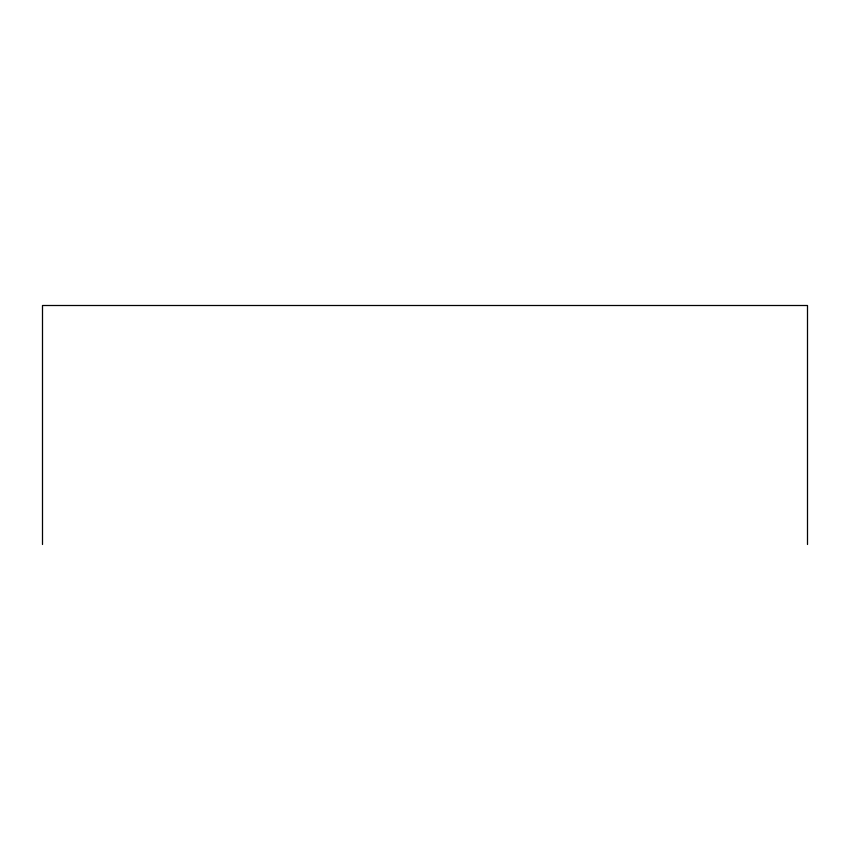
<?xml version="1.0" encoding="UTF-8"?>
<svg xmlns="http://www.w3.org/2000/svg" width="850" height="850" viewBox="0 0 850 850"><rect width="100%" height="100%" fill="white"/><g stroke="black" fill="none" stroke-linecap="round" stroke-linejoin="round"><path stroke-width="1.27" d="M807.5 544.499L807.5 305.501L42.5 305.501L42.5 544.499"/></g></svg>
